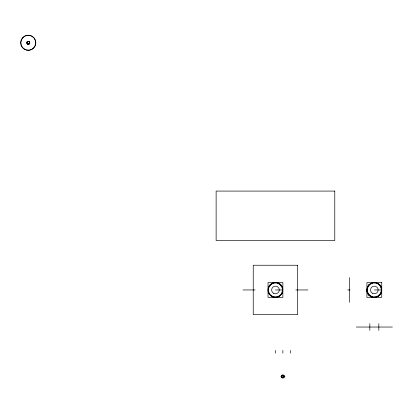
<?xml version="1.0" encoding="UTF-8"?>
<svg xmlns="http://www.w3.org/2000/svg" width="413" height="413" viewBox="0 0 413 413"><rect width="100%" height="100%" fill="white"/><g stroke="black" fill="none" stroke-linecap="round" stroke-linejoin="round"><path stroke-width="0.62" d="M275.456 297.184L275.456 297.561M282.435 287.458C278.527 276.725 262.523 285.791 269.725 294.66M281.186 294.66C282.988 292.507 283.38 289.317 282.156 286.787M379.315 295.45C381.7 293.344 382.433 289.647 381.039 286.787M368.577 285.285L369.351 284.464M380.068 294.66C378.003 297.252 374.137 298.119 371.163 296.663M368.84 284.975C371.597 281.764 377.069 281.764 379.826 284.975M379.826 294.939L379.01 295.713M27.547 41.527L27.021 42.054L27.021 43.468L27.547 43.995L29.106 44.036C31.166 42.219 27.537 39.968 26.907 42.627C26.819 45.131 31.543 44.243 29.292 41.527L27.547 41.527A1.425 1.425 0 0 0 27.547 43.995L29.292 43.995L29.684 42.761L29.106 41.486L27.547 41.527A1.425 1.425 0 0 1 29.684 42.761A1.425 1.425 0 0 1 27.547 43.995M369.661 284.201C366.176 286.865 366.021 292.605 369.351 295.45M280.159 295.693L277.954 296.942M278.625 296.663L275.456 297.375L272.286 296.663M274.526 282.544L268.037 282.544L268.037 288.413M276.38 282.544L282.869 282.544L282.869 289.033M242.989 289.957L255.084 289.957M275.456 289.957L282.451 289.957A6.995 6.995 0 0 1 271.955 296.018A6.995 6.995 0 0 1 271.955 283.896A6.995 6.995 0 0 1 282.451 289.957M295.827 289.957L307.922 289.957M347.622 289.957L349.976 289.957M374.333 289.957L381.333 289.957A6.995 6.995 0 0 1 370.833 296.018A6.995 6.995 0 0 1 370.833 283.896A6.995 6.995 0 0 1 381.333 289.957M273.907 297.375L268.037 297.375L268.037 291.501M277.004 297.375L282.869 297.375L282.869 290.886M356.316 327.039L392.35 327.039M280.763 376.475L284.975 376.475M371.834 296.942L368.84 294.939M272.957 296.942L270.752 295.693M379.01 284.201L380.497 285.837L381.318 287.458M369.661 295.713L368.577 294.634M379.315 284.464L380.089 285.285M378.84 323.704L378.84 330.379M374.333 297.154L374.333 297.737M369.831 323.704L369.831 330.379M349.615 277.598L349.615 302.316M290.287 350.43L290.287 353.182M282.869 350.42L282.869 353.187M275.456 350.43L275.456 353.182M374.333 282.528A7.424 7.424 0 0 1 381.751 289.952A7.424 7.424 0 0 1 374.333 297.375M374.333 297.566A7.61 7.61 0 0 1 366.723 289.957M274.01 297.195A7.408 7.357 0 0 1 271.651 296.297M269.09 293.772A7.408 7.357 0 0 1 268.171 291.408M276.504 282.699A7.408 7.357 0 0 1 276.865 282.76M278.909 283.478A7.408 7.357 0 0 1 281.965 286.498M282.704 288.548A7.408 7.357 0 0 1 282.766 288.904M268.218 288.517A7.408 7.357 90 0 1 268.295 288.166M268.935 286.472A7.408 7.357 90 0 1 274.361 282.611M282.714 291.005A7.408 7.357 90 0 1 281.759 293.72M279.234 296.281A7.408 7.357 90 0 1 278.92 296.462M277.226 297.123A7.408 7.357 90 0 1 276.87 297.205M281.485 376.434C281.139 378.127 283.571 378.267 284.129 376.997C284.991 375.143 281.217 374.193 281.485 376.388M334.783 191.08L216.128 191.08L216.128 240.516L334.783 240.516L334.783 191.08M297.675 265.239L253.236 265.239L253.236 314.675L297.675 314.675L297.675 265.239M381.751 282.544L366.92 282.544L366.92 297.375L381.751 297.375L381.751 282.544M372.423 293.271A3.825 3.825 0 0 0 378.158 289.957A3.825 3.825 0 0 0 372.423 286.648A3.825 3.825 0 0 0 372.423 293.271M370.626 296.379A7.413 7.413 0 0 0 381.751 289.957A7.413 7.413 0 0 0 370.626 283.535A7.413 7.413 0 0 0 370.626 296.379M24.455 49.348A7.61 7.61 0 0 0 35.869 42.761A7.61 7.61 0 0 0 24.455 36.174A7.61 7.61 0 0 0 24.455 49.348M273.545 293.271A3.825 3.825 0 0 0 279.281 289.957A3.825 3.825 0 0 0 273.545 286.648A3.825 3.825 0 0 0 273.545 293.271M271.749 296.379A7.413 7.413 0 0 0 282.869 289.957A7.413 7.413 0 0 0 271.749 283.535A7.413 7.413 0 0 0 271.749 296.379M24.238 48.992A7.413 7.413 0 0 0 35.668 43.128A7.413 7.413 0 0 0 24.873 36.163A7.413 7.413 0 0 0 24.238 48.992M282.105 377.756A1.476 1.476 0 0 0 284.32 376.475A1.476 1.476 0 0 0 282.105 375.2A1.476 1.476 0 0 0 282.105 377.756M282.193 377.652A1.358 1.358 0 0 0 284.232 376.475A1.358 1.358 0 0 0 282.193 375.298A1.358 1.358 0 0 0 282.193 377.652M27.542 43.917A1.358 1.358 0 0 0 29.617 42.807A1.358 1.358 0 0 0 27.619 41.563A1.358 1.358 0 0 0 27.542 43.917"/></g></svg>
